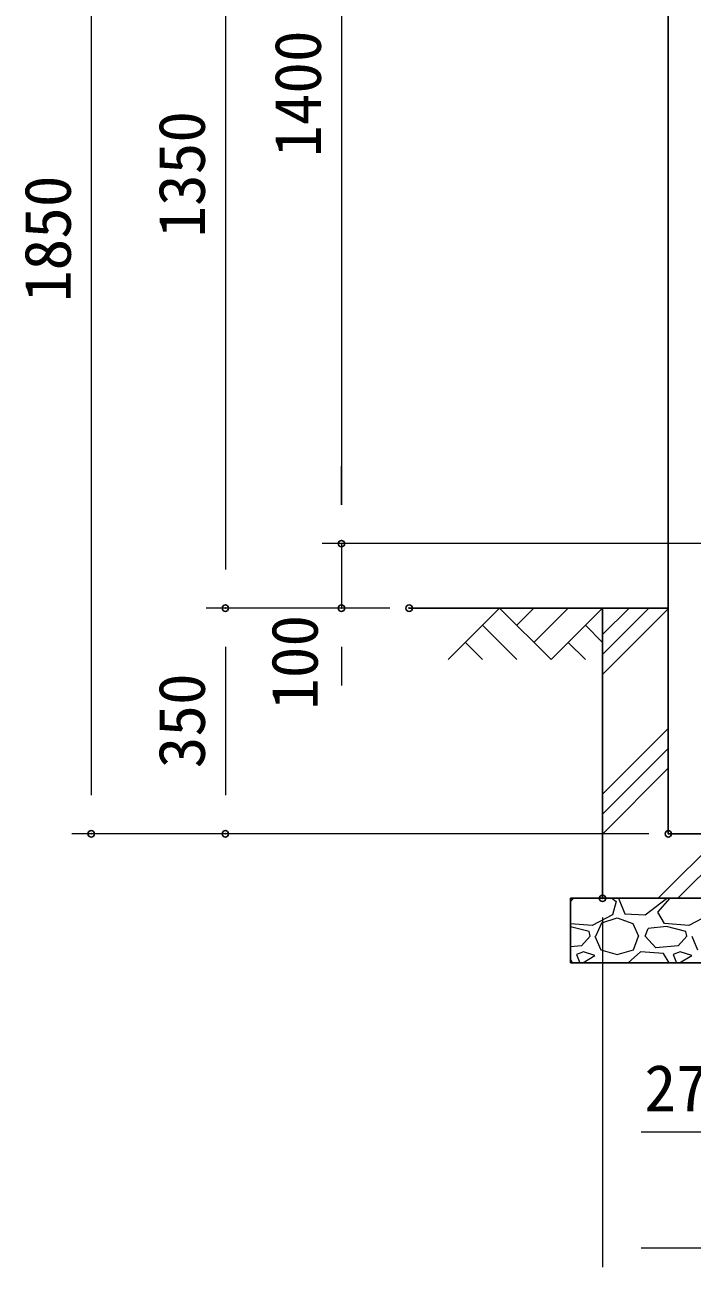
# Model space of a CAD drawing. Units: millimetres, scale not verified. Extents: x -6300 to 6300, y -4455 to 4455.
# Drawn here: x 1857 to 2892, y -2020 to -93 of the extents above; entities that cross this region are included whole.
import ezdxf
from ezdxf.enums import TextEntityAlignment as Align

# ---------------------------------------------------------------- set-up
doc = ezdxf.new("R2010")
doc.units = ezdxf.units.MM
doc.header["$LTSCALE"] = 20
doc.header["$PDMODE"] = 32
doc.header["$PDSIZE"] = 10
for name, color, linetype, lineweight in [('0-1_D-STR1', 1, 'Continuous', 25), ('0-2_D-STR4', 7, 'Continuous', 25), ('0-6_D-DCR-HCH', 7, 'Continuous', 13), ('0-7_D-BGD', 7, 'Continuous', 25), ('0-8_D-STR-DIM', 7, 'Continuous', 13)]:
    doc.layers.add(name, color=color, linetype=linetype, lineweight=lineweight)
doc.layers.add('0-A_Defpoints', color=8, linetype='Continuous')
doc.styles.add('ＭＳ ゴシック', font='')
doc.styles.get('ＭＳ ゴシック').set_extended_font_data('MS Gothic')

msp = doc.modelspace()

# ---------------------------------------------------------------- linework, layer by layer
at = {"layer": '0-1_D-STR1'}
for p, q in [((2855.21, -1347.97), (2855.21, 502.03)), ((2955.21, -1347.97), (2855.21, -1347.97))]:
    msp.add_line(p, q, dxfattribs=at)
at = {"layer": '0-2_D-STR4'}
for p, q in [((2855.21, -997.97), (2753.21, -997.97)), ((2753.21, -997.97), (2753.21, -1447.97)), ((2703.21, -1447.97), (4003.21, -1447.97)), ((2703.21, -1447.97), (2703.21, -1547.97)), ((2703.21, -1547.97), (4003.21, -1547.97))]:
    msp.add_line(p, q, dxfattribs=at)
at = {"layer": '0-6_D-DCR-HCH'}
for p, q in [((2593.57, -997.97), (2513.76, -1077.79)), ((2593.57, -997.97), (2673.39, -1077.79)), ((2620.18, -1024.57), (2646.79, -997.97)), ((2646.79, -1051.18), (2700, -997.97)), ((2673.39, -1077.79), (2753.21, -997.97)), ((2753.21, -1069.97), (2825.21, -997.97)), ((2753.21, -1039.03), (2794.27, -997.97)), ((2753.21, -1100.9), (2855.21, -998.9)), ((2566.97, -1024.57), (2620.42, -1077.79)), ((2726.6, -1024.57), (2753.21, -1051.06)), ((2540.36, -1051.18), (2567.09, -1077.79)), ((2700, -1051.18), (2726.73, -1077.79)), ((2870.18, -1447.97), (3233.24, -1084.91)), ((2753.21, -1286.52), (2855.21, -1184.52)), ((2753.21, -1317.45), (2855.21, -1215.45)), ((2753.21, -1348.39), (2855.21, -1246.39)), ((2839.25, -1447.97), (2939.25, -1347.97)), ((2703.21, -1453.36), (2708.06, -1447.97)), ((2767.52, -1447.97), (2774.42, -1452.74)), ((2774.42, -1452.74), (2768.42, -1473.74)), ((2777.69, -1447.97), (2787.92, -1472.24)), ((2819.42, -1473.74), (2852.42, -1448.24)), ((2838.92, -1469.24), (2858.06, -1447.97)), ((2852.42, -1448.24), (2852.5, -1447.97)), ((2768.42, -1473.74), (2736.92, -1490.24)), ((2751.92, -1485.74), (2775.92, -1478.24)), ((2775.92, -1478.24), (2799.92, -1487.24)), ((2787.92, -1472.24), (2819.42, -1473.74)), ((2849.42, -1487.24), (2838.92, -1469.24)), ((2918.42, -1473.74), (2886.92, -1490.24)), ((2736.92, -1490.24), (2703.21, -1487.55)), ((2732.42, -1499.24), (2703.21, -1491.94)), ((2733.92, -1506.74), (2732.42, -1499.24)), ((2742.92, -1506.74), (2751.92, -1485.74)), ((2799.92, -1487.24), (2808.92, -1506.74)), ((2819.42, -1506.74), (2823.92, -1494.74)), ((2852.42, -1491.74), (2823.92, -1494.74)), ((2886.92, -1490.24), (2849.42, -1487.24)), ((2882.42, -1499.24), (2852.42, -1491.74)), ((2883.92, -1506.74), (2882.42, -1499.24)), ((2720.42, -1521.74), (2703.21, -1523.24)), ((2733.92, -1506.74), (2720.42, -1521.74)), ((2741.42, -1506.74), (2750.42, -1527.74)), ((2801.42, -1527.74), (2808.92, -1506.74)), ((2835.92, -1524.74), (2819.42, -1506.74)), ((2870.42, -1521.74), (2835.92, -1524.74)), ((2883.92, -1506.74), (2870.42, -1521.74)), ((2891.42, -1506.74), (2900.42, -1527.74)), ((2723.42, -1530.74), (2712.92, -1535.24)), ((2712.92, -1535.24), (2718, -1547.97)), ((2722.71, -1547.97), (2741.42, -1536.74)), ((2741.42, -1536.74), (2723.42, -1530.74)), ((2750.42, -1527.74), (2775.92, -1535.24)), ((2775.92, -1535.24), (2801.42, -1527.74)), ((2811.92, -1530.74), (2793.05, -1547.97)), ((2847.92, -1533.74), (2811.92, -1530.74)), ((2856.61, -1547.97), (2847.92, -1533.74)), ((2873.42, -1530.74), (2862.92, -1535.24)), ((2862.92, -1535.24), (2868, -1547.97)), ((2872.71, -1547.97), (2891.42, -1536.74)), ((2891.42, -1536.74), (2873.42, -1530.74)), ((2706.61, -1547.97), (2703.21, -1542.41))]:
    msp.add_line(p, q, dxfattribs=at)
at = {"layer": '0-7_D-BGD'}
msp.add_line((2753.21, -997.97), (2453.21, -997.97), dxfattribs=at)
at = {"layer": '0-8_D-STR-DIM'}
for p, q in [((1960.1, 442.03), (1960.1, -1287.97)), ((2348.1, 442.03), (2348.1, -837.97)), ((2168.1, 292.03), (2168.1, -937.97)), ((2348.1, -837.97), (2348.1, -777.97)), ((2973.21, -897.97), (2318.1, -897.97)), ((2973.21, -897.97), (2318.1, -897.97)), ((2348.1, -897.97), (2348.1, -997.97)), ((2423.21, -997.97), (2138.1, -997.97)), ((2423.21, -997.97), (2138.1, -997.97)), ((2423.21, -997.97), (2318.1, -997.97)), ((2168.1, -1057.97), (2168.1, -1287.97)), ((2348.1, -1057.97), (2348.1, -1117.97)), ((2825.21, -1347.97), (1930.1, -1347.97)), ((2825.21, -1347.97), (2138.1, -1347.97)), ((2753.21, -1477.97), (2753.21, -1839.96)), ((2753.21, -1477.97), (2753.21, -2019.96)), ((2813.21, -1809.96), (2968.21, -1809.96)), ((2813.21, -1989.96), (3893.21, -1989.96))]:
    msp.add_line(p, q, dxfattribs=at)
at = {"layer": '0-A_Defpoints'}
for p in [(2348.1, -897.97), (2168.1, -997.97), (2348.1, -997.97), (2453.21, -997.97), (2453.21, -997.97), (1960.1, -1347.97), (2168.1, -1347.97), (2855.21, -1347.97), (2753.21, -1447.97)]:
    msp.add_point(p, dxfattribs=at)

# ---------------------------------------------------------------- texts
at = {"layer": '0-8_D-STR-DIM', "style": 'ＭＳ ゴシック'}
for s, p in [('1400', (2337.98, -298.32)), ('1350', (2157.98, -423.32)), ('1850', (1949.98, -523.32)), ('100', (2333.05, -1155.69)), ('350', (2157.98, -1246.28))]:
    msp.add_text(s, height=72.14, rotation=90, dxfattribs=at).set_placement(p, align=Align.BOTTOM_LEFT)
msp.add_text('275', height=72.14, dxfattribs=at).set_placement((2818.19, -1799.83), align=Align.BOTTOM_LEFT)

doc.saveas('drawing.dxf')
